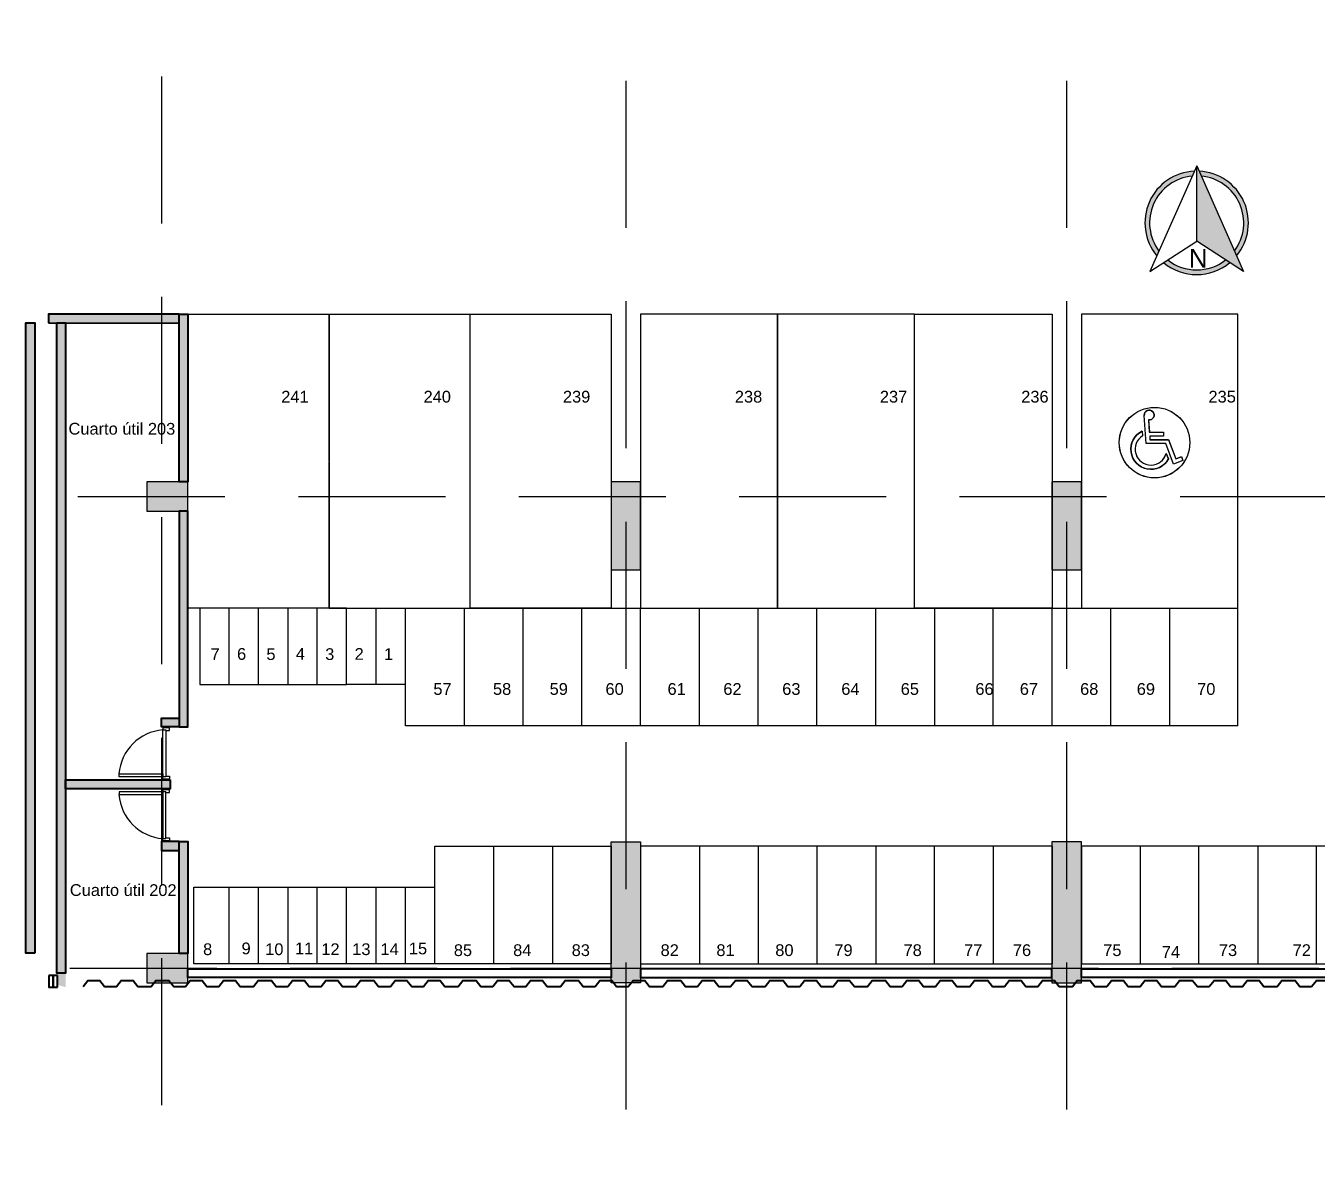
# Model space of a CAD drawing. Header units: millimetres. Extents: x -967 to 876, y -355 to 681.
# Drawn here: x 82.2 to 104.17, y -227.77 to -208.53 of the extents above; entities that cross this region are included whole.
import ezdxf

# ---------------------------------------------------------------- set-up
doc = ezdxf.new("R2010")
doc.units = ezdxf.units.MM
doc.linetypes.add('LÍNEAS_OCULTASX2', pattern=[0.75, 0.5, -0.25])
for name, color, linetype in [('-parquead', 8, 'Continuous'), ('A-HATCH CONCRETO', 8, 'Continuous'), ('AMOBLAMIENTO', 8, 'Continuous'), ('AS_GL DETECCION_PISO 2', 7, 'Continuous'), ('GG_PISO 1', 251, 'Continuous'), ('GG_PISO 2', 8, 'Continuous'), ('H-muro', 251, 'Continuous'), ('JCA_HATCH 254', 252, 'Continuous'), ('NORTE', 7, 'Continuous'), ('TEXTO 3', 3, 'Continuous')]:
    doc.layers.add(name, color=color, linetype=linetype)
doc.layers.add('Muro', color=9, linetype='Continuous', lineweight=40)
doc.layers.add('TEXTOS', color=8, linetype='Continuous', lineweight=20)
doc.styles.get("Standard").update_dxf_attribs({"font": 'arial.ttf'})

# ---------------------------------------------------------------- blocks, each defined once
blk = doc.blocks.new('A$Cf847e5f9')
at = {"true_color": 0x636466}
h = blk.add_hatch(color=251, dxfattribs=at)
h.dxf.hatch_style = 1
h.paths.add_polyline_path([(7.58, 4.1), (17.59, -2.41), (7.58, 20.19)])
h = blk.add_hatch(color=256)
h.dxf.hatch_style = 1
h.paths.add_polyline_path([(-0.94, 0.95), (-0.48, 1.98, -0.58483), (6.62, 18.02), (7.08, 19.06, 0.618991)])
h.paths.add_polyline_path([(15.65, 1.98), (16.1, 0.95, 0.618991), (8.08, 19.06), (8.54, 18.02, -0.58483)])
h = blk.add_hatch(color=256)
h.dxf.hatch_style = 1
h.paths.add_polyline_path([(1.39, 0.07), (0.5, -0.5, 0.361596), (14.66, -0.5), (13.78, 0.07, -0.344197)])
for points in [[(-2.43, -2.41), (7.58, 4.1)], [(17.59, -2.41), (7.58, 4.1)]]:
    blk.add_lwpolyline(points)
at = {"layer": 'NORTE'}
for q in [(-2.43, -2.41), (17.59, -2.41)]:
    blk.add_line((7.58, 20.19), q, dxfattribs=at)
blk.add_lwpolyline([(7.58, 4.1), (7.58, 20.19)], dxfattribs=at)
for radius, start, end in [(11.06, 92.5879, 219.6164), (10.06, 95.4614, 216.7429), (11.06, 320.3836, 87.4121), (10.06, 323.2571, 84.5386), (10.06, 232.0134, 307.9866), (11.06, 230.2404, 309.7596)]:
    blk.add_arc((7.58, 8), radius, start, end, dxfattribs=at)
at = {"layer": 'NORTE', "insert": (5.88, 2.43), "char_height": 4, "attachment_point": 1}
blk.add_mtext_dynamic_manual_height_columns('N', width=1.3231, gutter_width=12.5, heights=[0], dxfattribs=at)
blk = doc.blocks.new('estructura etapa 3')
at = {"layer": 'GG_PISO 1'}
h = blk.add_hatch(color=256, dxfattribs=at)
h.paths.add_polyline_path([(-91.651, -6658.124), (-91.651, -6657.624), (-92.35, -6657.624), (-92.35, -6658.124)])
h.paths.add_polyline_path([(-49.354, -6658.124), (-49.354, -6657.624), (-50.055, -6657.624), (-50.055, -6658.124)])
h.paths.add_polyline_path([(-56.053, -6658.124), (-56.053, -6657.624), (-56.753, -6657.624), (-56.753, -6658.124)])
h.paths.add_polyline_path([(-76.45, -6659.124), (-76.95, -6659.124), (-76.95, -6657.624), (-76.45, -6657.624)])
h.paths.add_polyline_path([(-83.95, -6659.124), (-84.45, -6659.124), (-84.45, -6657.624), (-83.95, -6657.624)])
h.paths.add_polyline_path([(-60.452, -6659.124), (-60.952, -6659.124), (-60.952, -6657.624), (-60.452, -6657.624)])
h.paths.add_polyline_path([(-67.95, -6659.124), (-68.45, -6659.124), (-68.45, -6657.624), (-67.95, -6657.624)])
h.paths.add_polyline_path([(-91.85, -6668.199), (-91.851, -6667.599), (-92.35, -6667.599), (-92.349, -6668.199)])
h.paths.add_polyline_path([(-49.354, -6668.199), (-49.354, -6667.599), (-49.854, -6667.599), (-49.854, -6668.199)])
h.paths.add_polyline_path([(-56.154, -6668.149), (-56.154, -6667.649), (-56.854, -6667.649), (-56.854, -6668.149)])
h.paths.add_polyline_path([(-59.952, -6667.649), (-59.952, -6668.149), (-61.452, -6668.149), (-61.452, -6667.649)])
h.paths.add_polyline_path([(-75.95, -6667.649), (-75.95, -6668.149), (-77.45, -6668.149), (-77.45, -6667.649)])
h.paths.add_polyline_path([(-68.95, -6667.649), (-68.95, -6668.149), (-67.45, -6668.149), (-67.45, -6667.649)])
h.paths.add_polyline_path([(-84.95, -6667.649), (-84.95, -6668.149), (-83.45, -6668.149), (-83.45, -6667.649)])
h.paths.add_polyline_path([(-91.85, -6676.199), (-91.85, -6675.599), (-92.349, -6675.599), (-92.349, -6676.199)])
h.paths.add_polyline_path([(-49.354, -6676.199), (-49.354, -6675.599), (-49.854, -6675.599), (-49.854, -6676.199)])
h.paths.add_polyline_path([(-56.154, -6676.149), (-56.154, -6675.649), (-56.754, -6675.649), (-56.754, -6676.149)])
h.paths.add_polyline_path([(-59.952, -6675.649), (-59.952, -6676.149), (-61.452, -6676.149), (-61.452, -6675.649)])
h.paths.add_polyline_path([(-75.95, -6675.649), (-75.95, -6676.149), (-77.45, -6676.149), (-77.45, -6675.649)])
h.paths.add_polyline_path([(-68.95, -6675.649), (-68.95, -6676.149), (-67.45, -6676.149), (-67.45, -6675.649)])
h.paths.add_polyline_path([(-84.95, -6675.649), (-84.95, -6676.149), (-83.45, -6676.149), (-83.45, -6675.649)])
h.paths.add_polyline_path([(-91.847, -6686.299), (-91.851, -6685.699), (-92.35, -6685.699), (-92.346, -6686.299)])
h.paths.add_polyline_path([(-49.354, -6686.299), (-49.354, -6685.699), (-49.854, -6685.699), (-49.854, -6686.299)])
h.paths.add_polyline_path([(-56.154, -6686.249), (-56.154, -6685.749), (-56.754, -6685.749), (-56.754, -6686.249)])
h.paths.add_polyline_path([(-59.952, -6685.749), (-59.952, -6686.249), (-61.452, -6686.249), (-61.452, -6685.749)])
h.paths.add_polyline_path([(-75.95, -6685.749), (-75.95, -6686.249), (-77.45, -6686.249), (-77.45, -6685.749)])
h.paths.add_polyline_path([(-68.95, -6685.749), (-68.95, -6686.249), (-67.45, -6686.249), (-67.45, -6685.749)])
h.paths.add_polyline_path([(-84.95, -6685.749), (-84.95, -6686.249), (-83.45, -6686.249), (-83.45, -6685.749)])
h.paths.add_polyline_path([(-49.353, -6694.294), (-49.354, -6693.699), (-49.855, -6693.699), (-49.854, -6694.294)])
h.paths.add_polyline_path([(-56.054, -6694.249), (-56.054, -6693.749), (-56.753, -6693.749), (-56.753, -6694.249)])
h.paths.add_polyline_path([(-91.651, -6694.249), (-91.651, -6693.749), (-92.35, -6693.749), (-92.35, -6694.249)])
h.paths.add_polyline_path([(-59.952, -6693.749), (-59.952, -6694.249), (-61.452, -6694.249), (-61.452, -6693.749)])
h.paths.add_polyline_path([(-75.95, -6693.749), (-75.95, -6694.249), (-77.45, -6694.249), (-77.45, -6693.749)])
h.paths.add_polyline_path([(-68.95, -6693.749), (-68.95, -6694.249), (-67.45, -6694.249), (-67.45, -6693.749)])
h.paths.add_polyline_path([(-84.95, -6693.749), (-84.95, -6694.249), (-83.45, -6694.249), (-83.45, -6693.749)])
h.paths.add_polyline_path([(-49.358, -6703.974), (-49.353, -6703.374), (-49.854, -6703.374), (-49.859, -6703.974)])
h.paths.add_polyline_path([(-56.054, -6703.924), (-56.054, -6703.424), (-56.753, -6703.424), (-56.753, -6703.924)])
h.paths.add_polyline_path([(-67.95, -6704.924), (-67.95, -6703.424), (-68.45, -6703.424), (-68.45, -6704.924)])
h.paths.add_polyline_path([(-91.651, -6703.924), (-91.651, -6703.424), (-92.35, -6703.424), (-92.35, -6703.924)])
h.paths.add_polyline_path([(-61.847, -6703.424), (-60.347, -6703.424), (-60.347, -6703.924), (-61.847, -6703.924)])
h.paths.add_polyline_path([(-83.95, -6704.924), (-83.95, -6703.424), (-84.45, -6703.424), (-84.45, -6704.924)])
h.paths.add_polyline_path([(-76.45, -6704.924), (-76.45, -6703.424), (-76.95, -6703.424), (-76.95, -6704.924)])
h.paths.add_polyline_path([(-49.354, -6711.949), (-49.354, -6711.449), (-50.054, -6711.449), (-50.054, -6711.949)])
h.paths.add_polyline_path([(-55.954, -6711.949), (-55.954, -6711.449), (-56.654, -6711.449), (-56.654, -6711.949)])
h.paths.add_polyline_path([(-91.65, -6711.949), (-91.65, -6711.449), (-92.35, -6711.449), (-92.35, -6711.949)])
h.paths.add_polyline_path([(-60.952, -6711.949), (-60.952, -6709.549), (-60.452, -6709.549), (-60.452, -6711.949)])
h.paths.add_polyline_path([(-68.45, -6709.549), (-68.45, -6711.949), (-67.95, -6711.949), (-67.95, -6709.549)])
h.paths.add_polyline_path([(-76.95, -6709.549), (-76.95, -6711.949), (-76.45, -6711.949), (-76.45, -6709.549)])
h.paths.add_polyline_path([(-83.95, -6709.549), (-83.95, -6711.949), (-84.45, -6711.949), (-84.45, -6709.549)])
at = {"layer": 'GG_PISO 1', "color": 253, "linetype": 'LÍNEAS_OCULTASX2', "ltscale": 5}
for p, q in [((-92.1, -6655.279), (-92.1, -6714.861)), ((-84.2, -6655.354), (-84.2, -6714.914)), ((-76.7, -6655.354), (-76.7, -6714.914)), ((-93.52, -6703.674), (-46.502, -6703.674)), ((-93.66, -6711.699), (-46.502, -6711.699))]:
    blk.add_line(p, q, dxfattribs=at)
at = {"layer": 'GG_PISO 1', "color": 0}
for points in [[(-91.651, -6703.924), (-91.651, -6703.424), (-92.35, -6703.424), (-92.35, -6703.924)], [(-83.95, -6704.924), (-83.95, -6703.424), (-84.45, -6703.424), (-84.45, -6704.924)], [(-76.45, -6704.924), (-76.45, -6703.424), (-76.95, -6703.424), (-76.95, -6704.924)], [(-83.95, -6709.549), (-83.95, -6711.949), (-84.45, -6711.949), (-84.45, -6709.549)], [(-76.95, -6709.549), (-76.95, -6711.949), (-76.45, -6711.949), (-76.45, -6709.549)], [(-91.65, -6711.949), (-91.65, -6711.449), (-92.35, -6711.449), (-92.35, -6711.949)]]:
    blk.add_lwpolyline(points, close=True, dxfattribs=at)
blk = doc.blocks.new('discap')
at = {"layer": 'TEXTO 3', "color": 0, "linetype": 'Continuous'}
for p, q in [((-179169, -277469), (-179154, -277610)), ((-178353, -278322), (-178426, -278155))]:
    blk.add_line(p, q, dxfattribs=at)
blk.add_lwpolyline([(-178974, -277120), (-178946, -277498), (-178511, -277498), (-178511, -277624), (-178926, -277624), (-178926, -277730), (-178352, -277730), (-178127, -278321), (-177953, -278254), (-177909, -278371), (-178198, -278488), (-178440, -277852), (-179047, -277852), (-179102, -276980)], dxfattribs=at)
for centre, radius, start, end in [((-178951, -276970), 152, 261.2603, 183.6697), ((-178897, -278025), 619, 116.0954, 331.345), ((-178897, -278025), 488, 121.7945, 344.571)]:
    blk.add_arc(centre, radius, start, end, dxfattribs=at)
blk = doc.blocks.new('A$Ce042a74c')
at = {"layer": 'A-HATCH CONCRETO', "ltscale": 0.03}
h = blk.add_hatch(color=256, dxfattribs=at)
h.dxf.hatch_style = 1
h.paths.add_polyline_path([(5.535, 11.825), (5.685, 11.825), (5.685, 8.975), (5.535, 8.975)])
h.paths.add_polyline_path([(3.312, 11.678), (5.535, 11.675), (5.535, 11.825), (3.312, 11.828)])
h.paths.add_polyline_path([(3.453, 11.678), (3.603, 11.678), (3.603, 0.378), (3.453, 0.421), (3.453, 11.678)])
h.paths.add_polyline_path([(3.603, 8.037), (3.603, 8.187), (3.603, 8.187)], flags=16)
h.paths.add_polyline_path([(5.535, 4.954), (5.236, 4.954), (5.236, 4.804), (5.685, 4.804), (5.685, 8.475), (5.535, 8.475)])
h.paths.add_polyline_path([(3.6, 3.754), (5.385, 3.754), (5.385, 3.904), (3.6, 3.904)])
h.paths.add_polyline_path([(5.385, 3.754), (5.385, 3.871), (5.385, 3.904)])
h.paths.add_polyline_path([(5.535, 2.704), (5.235, 2.704), (5.236, 2.854), (5.685, 2.854), (5.685, 0.95), (5.535, 0.95)])
at = {"layer": 'JCA_HATCH 254'}
blk.add_hatch(color=256, dxfattribs=at).paths.add_polyline_path([(3.078, 0.954), (2.928, 0.954), (2.928, 11.678), (3.078, 11.678)])
at = {"layer": '-parquead'}
for p, q in [((8.386, 6.825), (5.886, 6.825)), ((9.886, 2.777), (12.886, 2.777))]:
    blk.add_line(p, q, dxfattribs=at)
for points in [[(8.086, 11.825), (8.085, 6.825), (5.685, 6.825), (5.685, 11.825), (12.886, 11.825)], [(8.085, 11.825), (8.086, 6.825), (10.486, 6.825), (10.486, 11.825)], [(12.886, 11.825), (12.886, 6.825), (10.486, 6.825)], [(18.045, 11.825), (15.715, 11.825), (15.716, 6.825), (18.045, 6.825)], [(5.886, 6.825), (5.886, 5.524), (8.386, 5.524)], [(6.386, 5.524), (6.386, 6.825)], [(6.886, 5.524), (6.886, 6.825)], [(7.386, 6.825), (7.386, 5.524)], [(7.886, 5.524), (7.886, 6.825)], [(9.386, 5.525), (8.386, 5.525), (8.386, 6.825), (9.386, 6.825)], [(8.386, 5.524), (8.386, 6.825)], [(8.886, 5.525), (8.886, 6.825)], [(9.386, 6.825), (13.386, 6.825)], [(13.386, 4.825), (9.386, 4.825), (9.386, 6.825)], [(10.386, 6.825), (10.386, 4.825)], [(11.386, 4.825), (11.386, 6.825)], [(12.386, 4.825), (12.386, 6.825)], [(23.545, 4.825), (13.386, 4.825), (13.386, 6.825), (23.545, 6.825)], [(13.386, 4.825), (13.386, 6.825)], [(14.386, 4.825), (14.386, 6.825)], [(15.386, 4.825), (15.386, 6.825)], [(16.386, 4.825), (16.386, 6.825)], [(17.386, 4.825), (17.386, 6.825)], [(18.386, 6.825), (18.386, 4.825)], [(19.386, 4.825), (19.386, 6.825)], [(20.386, 4.825), (20.386, 6.825)], [(21.386, 4.825), (21.386, 6.825)], [(22.386, 6.825), (22.386, 4.825)], [(23.545, 4.825), (23.545, 6.825)], [(9.886, 0.777), (9.886, 2.777)], [(10.886, 2.777), (10.886, 0.777)], [(11.886, 2.777), (11.886, 0.777)], [(12.886, 2.777), (12.886, 0.777)], [(20.386, 2.777), (13.386, 2.777), (13.386, 0.777), (20.386, 0.777)], [(14.386, 2.777), (14.386, 0.777)], [(15.386, 2.777), (15.386, 0.777)], [(16.386, 2.777), (16.386, 0.777)], [(17.386, 2.777), (17.386, 0.777)], [(18.386, 0.777), (18.386, 2.777)], [(19.386, 2.777), (19.386, 0.777)], [(20.386, 2.777), (20.386, 0.777)], [(25.886, 2.777), (20.886, 2.777), (20.886, 0.777), (25.886, 0.777)], [(21.886, 2.777), (21.886, 0.777)], [(22.886, 0.777), (22.886, 2.777)], [(23.886, 2.777), (23.886, 0.777)], [(24.886, 0.777), (24.886, 2.777)], [(6.386, 0.777), (5.786, 0.777), (5.786, 2.078), (6.386, 2.078)], [(8.386, 0.777), (6.386, 0.777), (6.386, 2.078), (8.386, 2.078)], [(6.886, 0.777), (6.886, 2.078)], [(7.386, 2.078), (7.386, 0.777)], [(7.886, 0.777), (7.886, 2.078)], [(12.886, 0.777), (8.386, 0.777), (8.386, 2.078), (9.886, 2.078)], [(8.386, 0.777), (8.386, 2.078)], [(8.886, 0.777), (8.886, 2.078)], [(9.386, 0.777), (9.386, 2.078)]]:
    blk.add_lwpolyline(points, dxfattribs=at)
for points in [[(13.385, 11.825), (13.386, 6.825), (15.715, 6.825), (15.715, 11.825)], [(20.386, 11.825), (20.386, 6.825), (18.045, 6.825), (18.045, 11.825)], [(20.885, 11.825), (20.886, 6.825), (23.545, 6.825), (23.545, 11.825)]]:
    blk.add_lwpolyline(points, close=True, dxfattribs=at)
at = {"layer": 'AMOBLAMIENTO'}
for points in [[(5.31, 4.754), (5.31, 4.741), (5.372, 4.741), (5.372, 4.792), (5.26, 4.792), (5.26, 4.754)], [(5.272, 4.804), (5.272, 4.792), (5.36, 4.792), (5.36, 4.804)], [(5.31, 3.955), (5.31, 3.968), (5.372, 3.968), (5.372, 3.917), (5.26, 3.917), (5.26, 3.955)], [(5.31, 3.703), (5.31, 3.691), (5.372, 3.691), (5.372, 3.742), (5.26, 3.742), (5.26, 3.703)], [(5.272, 3.904), (5.272, 3.917), (5.36, 3.917), (5.36, 3.904)], [(5.272, 3.754), (5.272, 3.742), (5.36, 3.742), (5.36, 3.754)], [(5.31, 2.905), (5.31, 2.918), (5.372, 2.918), (5.372, 2.867), (5.26, 2.867), (5.26, 2.905)], [(5.272, 2.854), (5.272, 2.867), (5.36, 2.867), (5.36, 2.854)]]:
    blk.add_lwpolyline(points, dxfattribs=at)
for points in [[(5.31, 3.955), (5.26, 3.955), (5.26, 4.754), (5.31, 4.754)], [(5.26, 4.006), (5.26, 3.955), (4.513, 3.955), (4.513, 4.006)], [(5.26, 3.653), (5.26, 3.703), (4.513, 3.703), (4.513, 3.653)], [(5.31, 3.703), (5.26, 3.703), (5.26, 2.905), (5.31, 2.905)]]:
    blk.add_lwpolyline(points, close=True, dxfattribs=at)
for centre, start, end in [((5.323, 3.943), 94.4578, 175.5956), ((5.323, 3.715), 184.4044, 265.5422)]:
    blk.add_arc(centre, 0.813, start, end, dxfattribs=at)
at = {"layer": 'H-muro'}
blk.add_circle((22.131, 9.64), 0.6, dxfattribs=at)
at = {"layer": 'Muro'}
blk.add_line((3.468, 0.574), (3.317, 0.574), dxfattribs=at)
for points in [[(3.078, 0.954), (2.928, 0.954), (2.928, 11.678), (3.078, 11.678)], [(3.312, 11.678), (5.535, 11.675), (5.535, 11.825), (3.312, 11.828)], [(3.453, 11.678), (3.603, 11.678), (3.603, 0.614), (3.453, 0.614), (3.453, 11.525)], [(5.535, 11.825), (5.685, 11.825), (5.685, 8.975), (5.535, 8.975)], [(5.535, 4.804), (5.685, 4.804), (5.685, 8.475), (5.535, 8.475)], [(5.535, 4.954), (5.535, 4.804), (5.235, 4.804), (5.235, 4.954)], [(5.385, 3.904), (5.385, 3.754), (3.6, 3.754), (3.6, 3.904)], [(5.535, 2.704), (5.535, 2.854), (5.235, 2.854), (5.235, 2.704)], [(5.535, 2.854), (5.685, 2.854), (5.685, 0.95), (5.535, 0.95)], [(12.886, 0.69), (12.886, 0.54), (5.686, 0.54), (5.686, 0.69)], [(13.386, 0.69), (13.386, 0.54), (20.385, 0.54), (20.385, 0.69)]]:
    blk.add_lwpolyline(points, close=True, dxfattribs=at)
for points in [[(26.545, 0.54), (20.886, 0.54), (20.886, 0.69), (26.545, 0.69)], [(3.317, 0.574), (3.317, 0.375), (3.468, 0.375)], [(3.388, 0.574), (3.388, 0.375)], [(3.397, 0.375), (3.397, 0.574)], [(3.468, 0.375), (3.468, 0.574)], [(3.904, 0.39), (3.984, 0.49), (4.187, 0.49), (4.267, 0.39), (4.47, 0.39), (4.55, 0.49), (4.752, 0.49), (4.832, 0.39), (5.058, 0.39), (5.138, 0.49), (5.363, 0.49), (5.443, 0.39), (5.646, 0.39)], [(5.646, 0.39), (5.726, 0.49), (5.929, 0.49), (6.009, 0.39), (6.211, 0.39), (6.291, 0.49), (6.494, 0.49), (6.574, 0.39), (6.799, 0.39), (6.879, 0.49), (7.105, 0.49), (7.185, 0.39), (7.387, 0.39)], [(7.387, 0.39), (7.467, 0.49), (7.67, 0.49), (7.75, 0.39), (7.953, 0.39), (8.033, 0.49), (8.236, 0.49), (8.316, 0.39), (8.541, 0.39), (8.621, 0.49), (8.846, 0.49), (8.926, 0.39), (9.129, 0.39)], [(9.129, 0.39), (9.209, 0.49), (9.412, 0.49), (9.492, 0.39), (9.694, 0.39), (9.774, 0.49), (9.977, 0.49), (10.057, 0.39), (10.283, 0.39), (10.363, 0.49), (10.588, 0.49), (10.668, 0.39), (10.871, 0.39)], [(10.871, 0.39), (10.951, 0.49), (11.153, 0.49), (11.233, 0.39), (11.436, 0.39), (11.516, 0.49), (11.719, 0.49), (11.799, 0.39), (12.024, 0.39), (12.104, 0.49), (12.329, 0.49), (12.409, 0.39), (12.612, 0.39)], [(12.612, 0.39), (12.692, 0.49), (12.895, 0.49), (12.975, 0.39), (13.178, 0.39), (13.258, 0.49), (13.46, 0.49), (13.54, 0.39), (13.766, 0.39), (13.846, 0.49), (14.071, 0.49), (14.151, 0.39), (14.354, 0.39)], [(14.354, 0.39), (14.434, 0.49), (14.636, 0.49), (14.716, 0.39), (14.919, 0.39), (14.999, 0.49), (15.202, 0.49), (15.282, 0.39), (15.507, 0.39), (15.587, 0.49), (15.813, 0.49), (15.893, 0.39), (16.095, 0.39)], [(16.095, 0.39), (16.175, 0.49), (16.378, 0.49), (16.458, 0.39), (16.661, 0.39), (16.741, 0.49), (16.943, 0.49), (17.023, 0.39), (17.249, 0.39), (17.329, 0.49), (17.554, 0.49), (17.634, 0.39), (17.837, 0.39)], [(17.837, 0.39), (17.917, 0.49), (18.12, 0.49), (18.2, 0.39), (18.402, 0.39), (18.482, 0.49), (18.685, 0.49), (18.765, 0.39), (18.99, 0.39), (19.07, 0.49), (19.296, 0.49), (19.376, 0.39), (19.579, 0.39)], [(19.579, 0.39), (19.659, 0.49), (19.861, 0.49), (19.941, 0.39), (20.144, 0.39), (20.224, 0.49), (20.427, 0.49), (20.507, 0.39), (20.732, 0.39), (20.812, 0.49), (21.037, 0.49), (21.117, 0.39), (21.32, 0.39)], [(21.32, 0.39), (21.4, 0.49), (21.603, 0.49), (21.683, 0.39), (21.886, 0.39), (21.966, 0.49), (22.168, 0.49), (22.248, 0.39), (22.474, 0.39), (22.554, 0.49), (22.779, 0.49), (22.859, 0.39), (23.062, 0.39)], [(23.062, 0.39), (23.142, 0.49), (23.344, 0.49), (23.424, 0.39), (23.627, 0.39), (23.707, 0.49), (23.91, 0.49), (23.99, 0.39), (24.215, 0.39), (24.295, 0.49), (24.521, 0.49), (24.601, 0.39), (24.803, 0.39)], [(24.803, 0.39), (24.883, 0.49), (25.086, 0.49), (25.166, 0.39), (25.369, 0.39), (25.449, 0.49), (25.651, 0.49), (25.731, 0.39), (25.957, 0.39), (26.037, 0.49), (26.262, 0.49), (26.342, 0.39), (26.545, 0.39)]]:
    blk.add_lwpolyline(points, dxfattribs=at)
at = {"layer": 'AS_GL DETECCION_PISO 2', "linetype": 'Continuous', "lineweight": 50}
blk.add_blockref('estructura etapa 3', (97.335, 6712.399), dxfattribs=at)
at = {"layer": 'H-muro', "xscale": 0.0005512069662100001, "yscale": 0.0005512069662100001, "zscale": 0.0005512069662100001}
blk.add_blockref('discap', (120.678, 162.777), dxfattribs=at)
at = {"layer": 'GG_PISO 2', "char_height": 0.2}
for s, width, insert, attachment_point, rotation in [('241', 2.00679, (7.273, 10.522), 1, 360), ('240', 2.00679, (9.694, 10.522), 1, 360), ('239', 2.00679, (12.065, 10.522), 1, 360), ('238', 2.00679, (14.99, 10.522), 1, 360), ('237', 2.00679, (17.457, 10.522), 1, 360), ('236', 2.00679, (19.862, 10.522), 1, 360), ('235', 2.00679, (23.048, 10.522), 1, 360), ('7', 0.89145, (6.227, 6.143), 3, 0), ('6', 0.89145, (6.676, 6.146), 3, 0), ('5', 0.89145, (7.176, 6.143), 3, 0), ('4', 0.89145, (7.676, 6.146), 3, 0), ('3', 0.89145, (8.176, 6.143), 3, 0), ('2', 0.89145, (8.676, 6.146), 3, 0), ('1', 0.89145, (9.176, 6.143), 3, 0), ('57', 0.89145, (9.861, 5.347), 7, 0), ('58', 0.89145, (10.875, 5.347), 7, 0), ('59', 0.89145, (11.839, 5.347), 7, 0), ('60', 0.89145, (12.789, 5.347), 7, 0), ('61', 0.89145, (13.845, 5.347), 7, 0), ('62', 0.89145, (14.794, 5.347), 7, 0), ('63', 0.89145, (15.796, 5.347), 7, 0), ('64', 0.89145, (16.801, 5.347), 7, 0), ('65', 0.89145, (17.812, 5.347), 7, 0), ('66', 0.89145, (19.082, 5.347), 7, 0), ('67', 0.89145, (19.838, 5.347), 7, 0), ('68', 0.89145, (20.864, 5.347), 7, 0), ('69', 0.89145, (21.828, 5.347), 7, 0), ('70', 0.89145, (22.855, 5.347), 7, 0), ('8', 0.89145, (5.943, 1.123), 1, 360), ('9', 0.89145, (6.598, 1.136), 1, 360), ('10', 0.89145, (7, 1.123), 1, 360), ('11', 0.89145, (7.506, 1.136), 1, 360), ('12', 0.89145, (7.955, 1.123), 1, 360), ('13', 0.89145, (8.481, 1.123), 1, 360), ('14', 0.89145, (8.961, 1.123), 1, 360), ('15', 0.89145, (9.444, 1.136), 1, 360), ('85', 0.89145, (10.209, 1.107), 1, 360), ('84', 0.89145, (11.218, 1.107), 1, 360), ('83', 0.89145, (12.214, 1.107), 1, 360), ('82', 0.89145, (13.727, 1.107), 1, 360), ('81', 0.89145, (14.676, 1.107), 1, 360), ('80', 0.89145, (15.678, 1.107), 1, 360), ('79', 0.89145, (16.683, 1.107), 1, 360), ('78', 0.89145, (17.86, 1.107), 1, 360), ('77', 0.89145, (18.891, 1.107), 1, 360), ('76', 0.89145, (19.72, 1.107), 1, 360), ('75', 0.89145, (21.257, 1.107), 1, 360), ('73', 0.89145, (23.225, 1.107), 1, 360), ('72', 0.89145, (24.48, 1.107), 1, 360), ('74', 0.89145, (22.254, 1.075), 1, 360)]:
    blk.add_mtext_dynamic_manual_height_columns(s, width=width, gutter_width=5, heights=[0], dxfattribs=dict(at, insert=insert, attachment_point=attachment_point, rotation=rotation))
at = {"layer": 'TEXTOS', "color": 8}
for s, p in [('Cuarto útil 203', (3.653, 9.778)), ('Cuarto útil 202', (3.676, 1.93))]:
    blk.add_text(s, height=0.2, rotation=359.9331, dxfattribs=at).set_placement(p)

msp = doc.modelspace()

# ---------------------------------------------------------------- linework, layer by layer
at = {"layer": 'H-muro', "color": 8}
msp.add_circle((101.398, -215.616), 0.6, dxfattribs=at)
at = {"layer": 'TEXTO 3', "color": 8, "linetype": 'Continuous'}
for points in [[(101.295, -215.23), (101.31, -215.438), (101.55, -215.438), (101.55, -215.508), (101.321, -215.508), (101.321, -215.566), (101.637, -215.566), (101.762, -215.892), (101.857, -215.855), (101.882, -215.92), (101.723, -215.984), (101.589, -215.633), (101.255, -215.633), (101.224, -215.153, -2.840026)], [(101.597, -215.801), (101.637, -215.893, -1.366948), (101.187, -215.422), (101.196, -215.5, 1.465623)]]:
    msp.add_lwpolyline(points, format="xyb", close=True, dxfattribs=at)

# ---------------------------------------------------------------- block references
msp.add_blockref('A$Ce042a74c', (79.268, -225.257))
at = {"layer": 'NORTE', "xscale": 0.07959732144009928, "yscale": 0.07959732144009928, "zscale": 0.7959732144009928}
msp.add_blockref('A$Cf847e5f9', (101.512, -212.515), dxfattribs=at)

doc.saveas('drawing.dxf')
